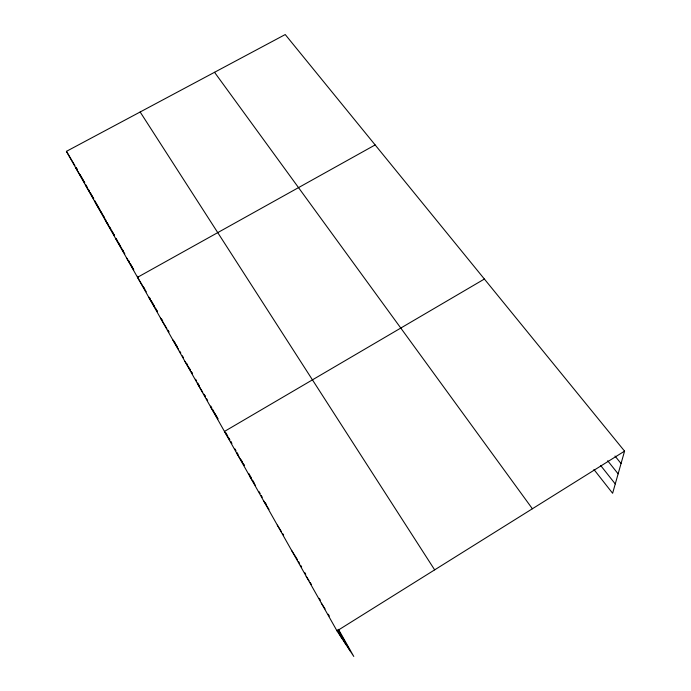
<?xml version="1.0" encoding="UTF-8"?>
<svg xmlns="http://www.w3.org/2000/svg" width="691" height="691" viewBox="0 0 691 691"><rect width="100%" height="100%" fill="white"/><g stroke="black" fill="none" stroke-linecap="round" stroke-linejoin="round"><path stroke-width="1.04" d="M338.435 629.311L353.783 656.45L337.009 630.909L66.431 151.346L285.228 34.55L624.569 451.137L612.615 493.27L593.94 469.509M337.009 630.909L624.569 451.137M484.382 279.043L224.463 431.443L229.749 440.012M375.144 144.929L137.509 277.324L146.267 291.852M615.007 456.034L621.054 463.531M607.665 460.742L618.125 473.836M600.747 465.604L615.258 483.933M214.53 72.287L532.39 508.766M321.367 603.183L325.098 608.952M140.161 111.994L434.656 569.859M306.217 576.329L309.067 580.777M310.199 582.556L311.339 584.336M291.533 550.312L297.562 559.814M277.307 525.082L281.531 531.802M282.584 533.478L283.638 535.162M263.496 500.621L269.024 509.457M250.099 476.876L255.411 485.419M237.099 453.823L244.251 465.388L243.215 463.566M230.803 441.722L231.856 443.441L230.829 441.618M210.876 407.353L217.959 418.91L214.884 413.373M184.929 361.367L190.31 370.203M191.381 371.965L192.461 373.736L191.407 371.801M197.704 384.006L202.757 392.272M203.88 394.112L205.564 396.867L204.51 395.01M172.543 339.411L178.598 349.387M179.703 351.201L180.8 353.015M160.519 318.102L166.851 328.553M167.904 330.298L168.958 332.043L167.913 330.186M148.85 297.415L157.453 311.658L155.924 308.955M115.786 238.818L124.812 253.847M126.496 257.803L133.717 269.81L130.625 264.152M85.382 184.938L93.631 198.74M95.246 202.411L104.488 217.864L102.95 215.134M105.369 220.369L114.516 235.614L111.873 230.941M66.431 151.346L74.896 165.555M77.029 169.122L75.958 167.326L76.986 169.148M75.785 167.922L84.699 182.856M338.072 629.57L350.078 650.81M337.821 630.106L346.061 644.694M80.078 174.624L84.708 182.83M85.753 184.67L87.334 187.477M88.396 189.351L89.45 191.226M90.504 193.091L93.674 198.706M94.727 200.58L99.867 209.675M100.895 211.498L101.922 213.312M105.015 218.797L106.077 220.662M107.131 222.537L108.185 224.402M109.238 226.268L110.819 229.075M116.053 238.352L117.09 240.174M118.118 241.997L120.692 246.557M122.238 249.287L123.266 251.109M128.509 260.403L129.571 262.278M137.457 276.253L138.494 278.093M143.676 287.266L144.713 289.097M149.316 297.251L150.336 299.056M151.346 300.853L154.395 306.26M161.634 319.069L162.679 320.926M174.106 341.164L175.134 342.986M176.17 344.809L177.198 346.632M182.389 355.83L183.452 357.713M186.63 363.345L187.693 365.228M189.282 368.044L190.345 369.918M195.613 379.255L196.659 381.104M197.704 382.961L199.276 385.742M206.592 398.698L207.628 400.538M210.738 406.04L211.774 407.871M212.811 409.711L213.847 411.542M225.698 432.531L227.745 436.168M228.773 437.982L229.801 439.804M234.957 448.925L235.985 450.757M237.022 452.588L238.05 454.419M241.15 459.904L242.187 461.735M248.846 473.525L251.394 478.042M252.923 480.755L253.942 482.56M259.099 491.698L260.153 493.555M261.207 495.412L262.252 497.278M265.404 502.858L266.45 504.715M298.59 561.628L299.609 563.441M300.637 565.255L301.665 567.078M304.74 572.519L305.759 574.333M319.302 598.32L320.365 600.194M328.277 614.213L329.331 616.078M337.752 630.987L341.959 638.441"/></g></svg>
